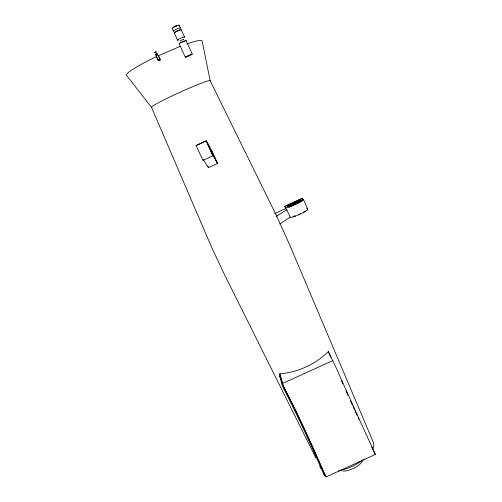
<?xml version="1.0" encoding="UTF-8"?>
<svg xmlns="http://www.w3.org/2000/svg" width="502" height="502" viewBox="0 0 502 502"><rect width="100%" height="100%" fill="white"/><g stroke="black" fill="none" stroke-linecap="round" stroke-linejoin="round"><path stroke-width="0.75" d="M303.622 212.101L305.812 211.147L304.871 211.405M212.823 155.871L206.259 140.811L196.1 145.561L202.946 160.37L212.823 155.871L206.259 140.811L211.524 150.399L217.052 162.447M156.191 51.951L155.639 52.082M158.174 55.389L160.125 59.368L158.406 55.697L157.942 55.596M202.946 160.37L203.266 159.661L208.455 167.58L217.479 163.47L211.317 150.023L210.934 150.198M328.302 351.607C315.494 364.22 297.661 372.559 279.696 373.752L282.337 383.559A11.634 0.634 66 0 0 285.826 391.234A108.827 6.375 66.4 0 1 323.081 470.75A11.653 0.59 66.3 0 0 326.062 476.9L375.339 454.454L372.547 448.223A108.821 1.726 65.3 0 1 336.365 368.211L328.302 351.607L330.881 357.317M300.604 213.57L299.92 214.009M177.099 25.828C177.482 24.855 172.468 27.353 174.288 27.177M293.457 216.651C292.653 217.473 296.362 215.753 295 215.948M154.905 52.465L155.695 52.007M156.279 51.988L155.808 52.013M156.869 53.871L155.783 54.172M157.283 54.768L157.057 54.718M183.418 39.878C185.094 38.447 179.001 40.995 180.017 41.359M180.733 42.896L184.698 41.164M279.677 223.992L290.187 217.19A9.645 1.324 -24.1 0 0 299.983 214.203A9.645 1.324 -24.1 0 0 307.72 209.202L303.421 199.463L302.016 198.384L284.722 206.266L286.366 209.88M276.263 216.406L286.849 209.717L290.187 217.19M156.919 53.902L157.346 53.582L156.473 53.883M156.379 55.032L155.777 55.389L156.536 54.95M157.157 54.843L157.76 54.486L156.429 54.95M159.41 59.299L159.837 58.985L157.854 59.889L156.367 56.28M176.051 26.449L176.478 26.223M304.055 211.794L304.582 211.524M156.994 54.931L157.333 54.806M294.423 216.073L293.858 216.331M293.915 216.393L294.479 216.136M155.438 52.12L154.528 52.685L154.88 52.628M156.298 53.965L155.363 54.486L155.927 54.354M158.419 59.751L157.854 59.889L158.174 60.29L156.455 56.626L151.366 59.041A41.547 4.656 -24.4 0 0 126.661 75.495L151.585 107.472L211.593 247.204L224.639 274.945L315.909 458.012M158.406 55.697L180.331 46.322M155.413 52.547L155.927 52.315M196.1 145.561L206.015 141.037M300.56 199.388L286.686 205.713L288.048 206.742A7.718 0.954 -24.1 0 0 295.414 204.176A7.718 0.954 -24.1 0 0 301.627 200.555L300.56 199.388L301.978 201.007M300.378 201.886L289.045 207.05L287.803 205.374L299.694 199.953L301.087 201.566L299.694 199.953M287.018 206.454L288.405 205.82M287.803 205.374L288.706 206.297L300.754 200.813M274.607 213.626L285.77 208.537L286.849 209.717M325.403 475.363L324.436 475.388A10.115 0.521 66.3 0 1 322.441 471.246L318.368 461.953A110.635 6.614 66.4 0 0 287.784 396.674L284.534 390.368A10.103 0.558 66 0 1 282.243 385.36L279.645 375.854L280.423 375.502L281.358 378.872M282.337 383.559L332.87 360.543M282.08 384.978L282.89 384.607L281.54 379.543M208.455 167.58L207.803 166.162M299.644 214.147L298.828 214.461M293.934 216.161L293.406 216.356M186.65 44.038L190.145 42.808A41.547 4.656 -24.4 0 1 202.149 41.082L210.181 80.759L277.255 217.284L289.83 245.24L373.199 442.005A29.361 12.958 -25.1 0 1 372.886 448.832M306.741 208.38L307.72 209.202M284.722 206.266L285.845 207.47A9.67 1.199 -24.1 0 0 295.615 204.358A9.67 1.199 -24.1 0 0 303.421 199.463M156.191 56.293L156.455 56.626M212.898 155.269L217.479 163.47M285.506 390.336L288.587 396.31A110.635 6.482 66.4 0 1 319.159 461.589L323.238 470.889A10.115 0.515 66.3 0 0 325.227 475.024L325.352 475.256M371.662 447.031L375.339 454.454M279.696 373.752L280.361 375.17M279.645 375.854L280.976 378.684M209.347 147.117L207.627 143.365L210.344 148.906M172.167 28.363L173.403 31.086M174.232 32.906L177.526 40.154M179.17 43.768L185.307 57.259M341.517 380.867L342.81 383.723M346.029 390.857L347.961 395.137M350.54 400.847L352.479 405.127M353.119 406.557L354.412 409.406M355.052 410.837L356.991 415.116M358.277 417.971L358.924 419.402M179.145 25.182L180.381 27.911M181.203 29.725L184.485 36.979M186.123 40.599L192.241 54.103A3.809 0.389 -24.6 0 1 187.139 56.795A3.809 0.389 -24.6 0 1 186.945 56.142A3.809 0.389 -24.6 0 1 192.241 54.103M288.706 206.297L289.045 207.05M288.738 206.736L288.405 205.989L300.397 200.524L300.729 201.271M288.43 206.422L288.098 205.682L300.045 200.235L300.372 200.982M302.016 198.384L302.624 199.752M282.808 384.419L283.053 384.99A10.103 0.546 66 0 0 285.343 389.998M325.603 475.457L326.062 476.9M323.69 472.878L324.562 475.62M151.585 107.472A32.235 1.995 -24.4 0 1 179.402 92.506A32.235 1.995 -24.4 0 1 210.181 80.759M175.116 32.385A2.912 0.395 -24.6 0 1 176.265 31.601M176.892 31.268A2.912 0.395 -24.6 0 1 180.243 30.051M179.333 43.825A3.821 0.464 -24.6 0 1 182.941 41.541A3.821 0.464 -24.6 0 1 185.727 41.026M174.796 32.931A3.828 0.521 -24.6 0 1 175.33 31.965A3.828 0.521 -24.6 0 1 179.816 29.913A3.828 0.521 -24.6 0 1 180.82 30.189M172.337 28.438A3.834 0.546 -24.6 0 1 175.462 26.255A3.834 0.546 -24.6 0 1 179.07 25.37M173.974 31.118A3.834 0.533 -24.6 0 1 174.501 30.139A3.834 0.533 -24.6 0 1 178.994 28.093A3.834 0.533 -24.6 0 1 179.998 28.376M178.674 40.003A3.821 0.483 -24.6 0 1 178.229 39.489A3.821 0.483 -24.6 0 1 182.866 37.28A3.821 0.483 -24.6 0 1 184.096 37.424M364.107 459.06A29.361 12.958 -25.1 0 1 338.448 470.932M321.211 468.667A29.361 12.958 -25.1 0 1 319.805 466.32M362.576 461.074A14.138 6.4 -25.1 0 1 342.935 471.108M158.281 60.748L160.251 59.889L158.281 60.748"/></g></svg>
